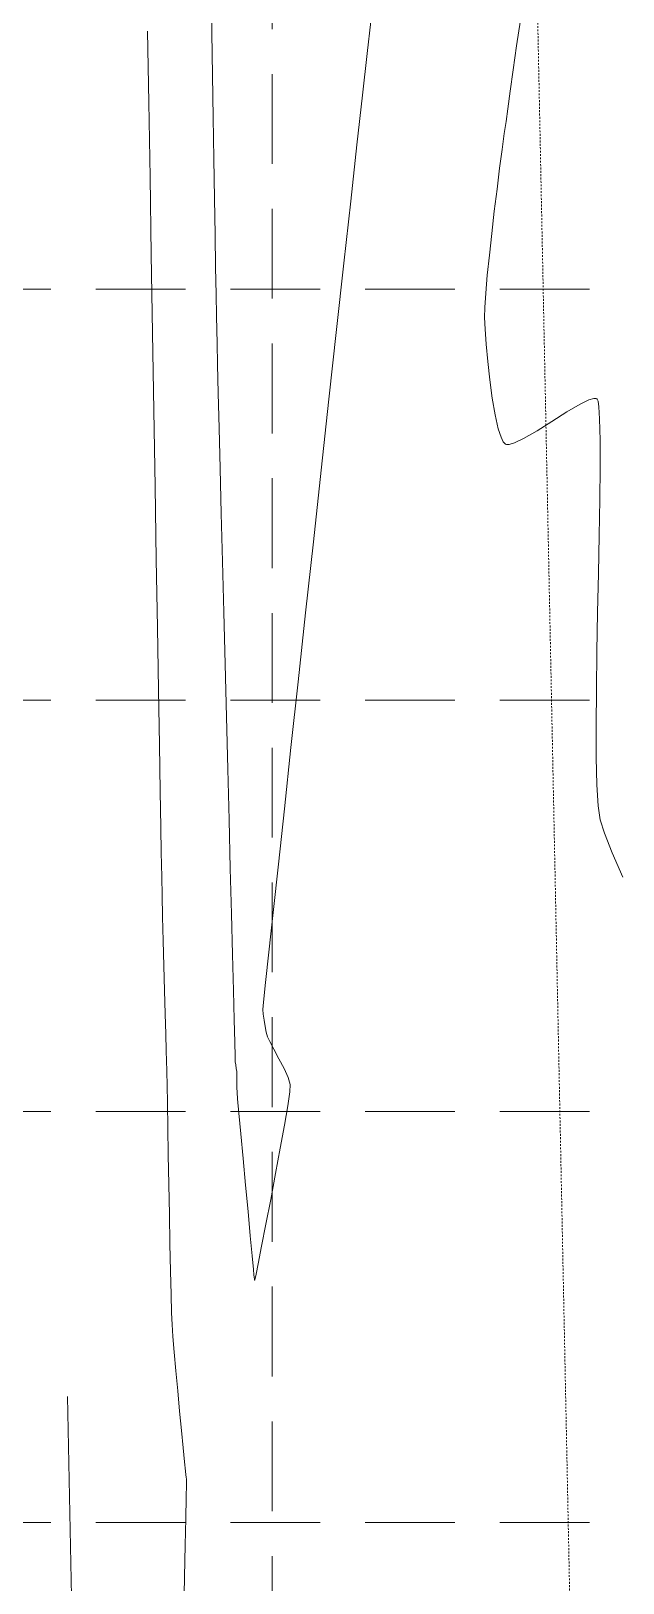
# Model space of a CAD drawing. Extents: x 2140663 to 2528301, y 336313 to 7007653.
# Drawn here: x 2527377.6 to 2527417.2, y 7006522.2 to 7006625.9 of the extents above; entities that cross this region are included whole.
import ezdxf

# ---------------------------------------------------------------- set-up
doc = ezdxf.new("R2010")
doc.units = 0
doc.header["$MEASUREMENT"] = 0
doc.linetypes.add('HIDDEN', pattern=[0.375, 0.25, -0.125])
doc.linetypes.add('xdrc002pt$0$HIDDEN2', pattern=[0.1875, 0.125, -0.0625])
for name, color, linetype in [('1 EXISTING CONTOURS', 43, 'Continuous'), ('GRID', 254, 'HIDDEN'), ('xdrc002bs$0$v-rail-road-exist-demo', 14, 'xdrc002bs$0$TRACKS'), ('xdrc002pt$0$V-ESMT-ACCS-N', 2, 'xdrc002pt$0$HIDDEN2')]:
    doc.layers.add(name, color=color, linetype=linetype)
doc.linetypes.add('xdrc002bs$0$TRACKS', pattern='A,0.15,[130,ltypeshp.shx,S=0.25,R=0,X=0,Y=0],0.15', length=0.3)

msp = doc.modelspace()

# ---------------------------------------------------------------- linework, layer by layer
at = {"layer": '1 EXISTING CONTOURS', "color": 43, "lineweight": 0, "extrusion": (0.9998708381776675, 0.01607193086995839, 0), "elevation": 2639673.266381491}
msp.add_lwpolyline([(6965100.746143748, 601.0000000000007), (6965103.498286285, 601.0000000000007)], dxfattribs=at)
at = {"layer": '1 EXISTING CONTOURS', "color": 43, "lineweight": 0}
for points, elevation in [([(2527400.32377559, 7006626.533537193), (2527400.081818009, 7006624.385514432)], 601), ([(2527410.336069463, 7006626.621667086), (2527410.076980979, 7006624.909111766)], 602), ([(2527385.497713806, 7006621.126820608), (2527385.419726498, 7006625.890243788)], 602), ([(2527410.076980979, 7006624.909111766), (2527409.847595966, 7006623.297468553)], 602), ([(2527389.839876785, 7006617.344570032), (2527389.794934948, 7006620.111497841)], 601), ([(2527389.92317905, 7006612.275362391), (2527389.88297201, 7006614.709677801)], 601), ([(2527408.58385836, 7006613.855989319), (2527408.410632328, 7006612.364840688)], 602), ([(2527389.959456335, 7006610.110165049), (2527389.92317905, 7006612.275362391)], 601), ([(2527408.410632328, 7006612.364840688), (2527408.252151695, 7006610.916336211)], 602), ([(2527398.531791313, 7006610.377298144), (2527398.044803854, 7006605.943650736)], 601), ([(2527390.016055351, 7006606.861289553), (2527389.990762292, 7006608.282627022)], 601), ([(2527407.951403325, 7006607.429094505), (2527407.938125421, 7006606.753573449)], 602), ([(2527408.013915081, 7006608.388222437), (2527407.951403325, 7006607.429094505)], 602), ([(2527407.938125421, 7006606.753573449), (2527407.973522689, 7006605.981231211)], 602), ([(2527390.054214927, 7006605.034851984), (2527390.034293939, 7006605.914693891)], 601), ([(2527398.044803854, 7006605.943650736), (2527397.536451405, 7006601.306341185)], 601), ([(2527408.280040795, 7006602.589326981), (2527408.442329478, 7006601.375350135)], 602), ([(2527390.193323909, 7006599.352141789), (2527390.135378835, 7006601.68934267)], 601), ([(2527397.536451405, 7006601.306341185), (2527397.015947628, 7006596.549857082)], 601), ([(2527414.892905997, 7006601.252873172), (2527415.222849057, 7006601.349358261)], 602), ([(2527415.222849057, 7006601.349358261), (2527415.381155047, 7006601.346919646)], 602), ([(2527415.381155047, 7006601.346919646), (2527415.439631367, 7006601.323271729)], 602), ([(2527415.439631367, 7006601.323271729), (2527415.465931497, 7006601.293790529)], 602), ([(2527415.465931497, 7006601.293790529), (2527415.512594213, 7006601.16073769)], 602), ([(2527408.631346423, 7006600.257177438), (2527408.845093795, 7006599.317294011)], 602), ([(2527415.512594213, 7006601.16073769), (2527415.568585366, 7006600.785530219)], 602), ([(2527415.568585366, 7006600.785530219), (2527415.61945609, 7006599.984288333)], 602), ([(2527410.533821948, 7006598.66042223), (2527411.440951623, 7006599.188753226)], 602), ([(2527409.182083351, 7006598.458034854), (2527409.285782644, 7006598.338085306)], 602), ([(2527409.285782644, 7006598.338085306), (2527409.338788471, 7006598.302335447)], 602), ([(2527409.338788471, 7006598.302335447), (2527409.405879255, 7006598.27942956)], 602), ([(2527409.405879255, 7006598.27942956), (2527409.580088869, 7006598.278360847)], 602), ([(2527409.580088869, 7006598.278360847), (2527409.930574112, 7006598.376615394)], 602), ([(2527409.930574112, 7006598.376615394), (2527410.533821948, 7006598.66042223)], 602), ([(2527415.649865626, 7006598.556629111), (2527415.649950406, 7006596.730168018)], 602), ([(2527390.335695686, 7006593.670013889), (2527390.260645834, 7006596.657621108)], 601), ([(2527397.015947628, 7006596.549857082), (2527396.492506185, 7006591.758686026)], 601), ([(2527415.62671828, 7006594.584887412), (2527415.587177096, 7006592.200769654)], 602), ([(2527390.416824543, 7006590.453553394), (2527390.335695686, 7006593.670013889)], 601), ([(2527390.590723582, 7006583.591005631), (2527390.502383482, 7006587.072472888)], 601), ([(2527395.975340737, 7006587.017315608), (2527395.473664947, 7006582.410233426)], 601), ([(2527415.440777679, 7006584.415217039), (2527415.406078746, 7006581.875574251)], 602), ([(2527386.203480551, 7006578.203611151), (2527386.14255674, 7006581.87754081)], 602), ([(2527395.473664947, 7006582.410233426), (2527394.996692477, 7006578.021927074)], 601), ([(2527390.769151567, 7006576.583843914), (2527390.680195917, 7006580.073384886)], 601), ([(2527386.255075213, 7006575.1090587), (2527386.203480551, 7006578.203611151)], 602), ([(2527394.996692477, 7006578.021927074), (2527394.553636988, 7006573.936884144)], 601), ([(2527390.855941609, 7006573.186615978), (2527390.769151567, 7006576.583843914)], 601), ([(2527415.399879274, 7006577.359494949), (2527415.442394432, 7006575.543023153)], 602), ([(2527386.295854087, 7006572.685547927), (2527386.255075213, 7006575.1090587)], 602), ([(2527394.553636988, 7006573.936884144), (2527394.153712142, 7006570.239592236)], 601), ([(2527415.524663318, 7006574.127573072), (2527415.653693779, 7006573.193127064)], 602), ([(2527386.324330528, 7006571.02474331), (2527386.295854087, 7006572.685547927)], 602), ([(2527386.339017898, 7006570.218309321), (2527386.324330528, 7006571.02474331)], 602), ([(2527386.358412402, 7006569.35638685), (2527386.339017898, 7006570.218309321)], 602), ([(2527394.153712142, 7006570.239592236), (2527393.806131601, 7006567.014538939)], 601), ([(2527386.422928262, 7006566.717848544), (2527386.387166196, 7006568.160376376)], 602), ([(2527393.806131601, 7006567.014538939), (2527393.520109027, 7006564.346211852)], 601), ([(2527391.08682886, 7006564.191143016), (2527391.016429178, 7006566.926032268)], 601), ([(2527393.520109027, 7006564.346211852), (2527393.304858083, 7006562.319098569)], 601), ([(2527386.624576963, 7006558.872421418), (2527386.58903884, 7006560.233976437)], 602), ([(2527393.123525728, 7006560.526463791), (2527393.147565214, 7006560.218454498)], 601), ([(2527393.147565214, 7006560.218454498), (2527393.199630843, 7006559.821751801)], 601), ([(2527393.199630843, 7006559.821751801), (2527393.269853723, 7006559.396973592)], 601), ([(2527386.65301724, 7006557.789772884), (2527386.624576963, 7006558.872421418)], 602), ([(2527393.269853723, 7006559.396973592), (2527393.348364959, 7006559.004737758)], 601), ([(2527393.425295661, 7006558.705662191), (2527393.573259488, 7006558.385701007)], 601), ([(2527391.264325369, 7006557.386379492), (2527391.23886442, 7006558.338884826)], 601), ([(2527386.679200169, 7006556.811477833), (2527386.672008648, 7006557.073601476)], 602), ([(2527386.70551896, 7006556.632622651), (2527386.69238048, 7006556.72205072)], 602), ([(2527386.71046112, 7006556.3309958), (2527386.70551896, 7006556.632622651)], 602), ([(2527391.342887326, 7006556.589415635), (2527391.302166247, 7006556.838679594)], 601), ([(2527394.194249062, 7006557.238536072), (2527394.534963453, 7006556.5787171)], 601), ([(2527391.382641395, 7006555.743123954), (2527391.377490411, 7006556.149518019)], 601), ([(2527391.388827319, 7006555.305192561), (2527391.382641395, 7006555.743123954)], 601), ([(2527391.399047994, 7006554.972062355), (2527391.388827319, 7006555.305192561)], 601), ([(2527394.94605305, 7006555.505068103), (2527394.913563937, 7006555.033626977)], 601), ([(2527394.777274399, 7006554.095975106), (2527394.559584683, 7006552.799806625)], 601), ([(2527386.800798592, 7006550.814576821), (2527386.7699379, 7006552.646455011)], 602), ([(2527386.835252666, 7006548.842277408), (2527386.800798592, 7006550.814576821)], 602), ([(2527391.964730649, 7006548.796951639), (2527391.80002963, 7006550.573958584)], 601), ([(2527393.969605715, 7006549.562696388), (2527393.642116961, 7006547.83714291)], 601), ([(2527392.129182475, 7006547.02700895), (2527391.964730649, 7006548.796951639)], 601), ([(2527393.642116961, 7006547.83714291), (2527393.322829025, 7006546.183849375)], 601), ([(2527386.910322958, 7006544.863841491), (2527386.872145621, 7006546.826413415)], 602), ([(2527392.405275682, 7006544.064429661), (2527392.280369392, 7006545.403158847)], 601), ([(2527386.948630176, 7006543.051418279), (2527386.910322958, 7006544.863841491)], 602), ([(2527392.524183506, 7006542.79844735), (2527392.490885626, 7006543.149849718)], 601), ([(2527392.575690444, 7006542.447157436), (2527392.569052511, 7006542.45497377)], 601), ([(2527392.579287522, 7006542.459207674), (2527392.575690444, 7006542.447157436)], 601), ([(2527392.600189116, 7006542.553149612), (2527392.579287522, 7006542.459207674)], 601), ([(2527392.663122077, 7006542.855742882), (2527392.600189116, 7006542.553149612)], 601), ([(2527387.021016254, 7006540.264444572), (2527386.985912775, 7006541.486000425)], 602), ([(2527387.194340966, 7006537.633019115), (2527387.107485686, 7006538.690462504)], 602), ([(2527387.304472359, 7006536.392771595), (2527387.194340966, 7006537.633019115)], 602), ([(2527387.429000274, 7006535.051214336), (2527387.304472359, 7006536.392771595)], 602), ([(2527387.971576672, 7006526.53142456), (2527387.999794696, 7006527.921517551)], 602), ([(2527387.844322021, 7006520.263271839), (2527387.891975363, 7006522.61820246)], 602)]:
    msp.add_lwpolyline(points, dxfattribs=dict(at, elevation=elevation))
at = {"layer": '1 EXISTING CONTOURS', "color": 43, "lineweight": 0, "extrusion": (0.999870295954275, 0.01610562846680448, 0), "elevation": 2639908.00242203}
msp.add_lwpolyline([(6965008.954286313, 601.0000000000007), (6965011.780028048, 601.0000000000007)], dxfattribs=at)
at = {"layer": '1 EXISTING CONTOURS', "color": 43, "lineweight": 0, "extrusion": (0.9938382353501031, -0.1108402542228822, 0), "elevation": 1735210.809203051}
msp.add_lwpolyline([(7243588.882652305, 601), (7243586.091329951, 601)], dxfattribs=at)
at = {"layer": '1 EXISTING CONTOURS', "color": 43, "lineweight": 0, "extrusion": (0.9907311618238531, -0.1358372739389246, 0), "elevation": 1552223.086468713}
msp.add_lwpolyline([(7284996.503786927, 602.0000000000007), (7284995.057143051, 602.0000000000007)], dxfattribs=at)
at = {"layer": '1 EXISTING CONTOURS', "color": 43, "lineweight": 0, "extrusion": (0.9998694113564776, 0.0161604527675153, 0), "elevation": 2640289.899901758}
msp.add_lwpolyline([(6964861.363075657, 601), (6964864.193867467, 601)], dxfattribs=at)
at = {"layer": '1 EXISTING CONTOURS', "color": 43, "lineweight": 0, "extrusion": (0.999865907220847, 0.01637582295436848, 0), "elevation": 2641785.780649579}
msp.add_lwpolyline([(6964288.562375238, 602.0000000000007), (6964293.572073243, 602.0000000000007)], dxfattribs=at)
at = {"layer": '1 EXISTING CONTOURS', "color": 43, "lineweight": 0, "extrusion": (0.9939101750812513, -0.1101933022917299, 0), "elevation": 1739925.577045529}
msp.add_lwpolyline([(7242455.03964137, 601.0000000000007), (7242451.703589994, 601.0000000000007)], dxfattribs=at)
at = {"layer": '1 EXISTING CONTOURS', "color": 43, "lineweight": 0, "extrusion": (0.9908399938018013, -0.1350411295970471, 0), "elevation": 1558076.431813011}
msp.add_lwpolyline([(7283745.41876595, 602), (7283744.230550702, 602)], dxfattribs=at)
at = {"layer": '1 EXISTING CONTOURS', "color": 43, "lineweight": 0, "extrusion": (0.9898387303193995, -0.1421945426508317, 0), "elevation": 1505424.577100363}
msp.add_lwpolyline([(7294808.361164398, 602), (7294807.508569686, 602)], dxfattribs=at)
at = {"layer": '1 EXISTING CONTOURS', "color": 43, "lineweight": 0, "extrusion": (0.9906371205161467, -0.1365214102457102, 0), "elevation": 1547191.910846293}
msp.add_lwpolyline([(7286062.387850522, 602), (7286061.318520079, 602)], dxfattribs=at)
at = {"layer": '1 EXISTING CONTOURS', "color": 43, "lineweight": 0, "extrusion": (0.9893835526188837, -0.1453278562672582, 0), "elevation": 1482320.219356236}
msp.add_lwpolyline([(7299537.417652585, 602.0000000000007), (7299536.608300966, 602.0000000000007)], dxfattribs=at)
at = {"layer": '1 EXISTING CONTOURS', "color": 43, "lineweight": 0, "extrusion": (0.9939584025336923, -0.1097574326989781, 0), "elevation": 1743101.438943218}
msp.add_lwpolyline([(7241687.998391321, 601.0000000000007), (7241684.202598333, 601.0000000000007)], dxfattribs=at)
at = {"layer": '1 EXISTING CONTOURS', "color": 43, "lineweight": 0, "extrusion": (0.991428683927233, -0.1306490133384658, 0), "elevation": 1590338.157192266}
msp.add_lwpolyline([(7276765.551534625, 602), (7276764.283024826, 602)], dxfattribs=at)
at = {"layer": '1 EXISTING CONTOURS', "color": 43, "lineweight": 0, "extrusion": (0.9998662741199286, 0.0163534056860347, 0), "elevation": 2641633.918368726}
msp.add_lwpolyline([(6964346.311876408, 601.0000000000007), (6964348.947121037, 601.0000000000007)], dxfattribs=at)
at = {"layer": '1 EXISTING CONTOURS', "color": 43, "lineweight": 0, "extrusion": (0.9998657715659356, 0.01638410360246743, 0), "elevation": 2641843.457119749}
msp.add_lwpolyline([(6964261.519844815, 602.0000000000007), (6964266.683502749, 602.0000000000007)], dxfattribs=at)
at = {"layer": '1 EXISTING CONTOURS', "color": 43, "lineweight": 0, "extrusion": (0.9920677268045495, -0.1257045163582194, 0), "elevation": 1626597.47511325}
msp.add_lwpolyline([(7268745.045665223, 602), (7268743.638790614, 602)], dxfattribs=at)
at = {"layer": '1 EXISTING CONTOURS', "color": 43, "lineweight": 0, "extrusion": (0.9926743569979718, -0.1208206147917789, 0), "elevation": 1662350.297163525}
msp.add_lwpolyline([(7260650.447585544, 602.0000000000007), (7260648.963159065, 602.0000000000007)], dxfattribs=at)
at = {"layer": '1 EXISTING CONTOURS', "color": 43, "lineweight": 0, "extrusion": (0.9939938213946085, -0.1094362052948811, 0), "elevation": 1745441.673131125}
msp.add_lwpolyline([(7241120.499087513, 601.0000000000007), (7241116.328540797, 601.0000000000007)], dxfattribs=at)
at = {"layer": '1 EXISTING CONTOURS', "color": 43, "lineweight": 0, "extrusion": (0.9998655931573087, 0.01639498765426812, 0), "elevation": 2641919.266528923}
msp.add_lwpolyline([(6964227.535667142, 602.0000000000003), (6964232.761608483, 602.0000000000003)], dxfattribs=at)
at = {"layer": '1 EXISTING CONTOURS', "color": 43, "lineweight": 0, "extrusion": (0.9949967575914611, -0.09990721887070703, 0), "elevation": 1814752.005640552}
msp.add_lwpolyline([(7224061.472882817, 602.0000000000007), (7224060.120496858, 602.0000000000007)], dxfattribs=at)
at = {"layer": '1 EXISTING CONTOURS', "color": 43, "lineweight": 0, "extrusion": (0.9998533116656354, 0.01712761370599218, 0), "elevation": 2647025.732188297}
msp.add_lwpolyline([(6962292.335482329, 601), (6962294.163288476, 601)], dxfattribs=at)
at = {"layer": '1 EXISTING CONTOURS', "color": 43, "lineweight": 0, "extrusion": (0.9962188958215749, -0.08687871780846089, 0), "elevation": 1909126.467958309}
msp.add_lwpolyline([(7199694.826579145, 602), (7199693.639596912, 602)], dxfattribs=at)
at = {"layer": '1 EXISTING CONTOURS', "color": 43, "lineweight": 0, "extrusion": (0.9998144322415135, 0.01926398405264117, 0), "elevation": 2661896.17679426}
msp.add_lwpolyline([(6956618.113224262, 601.0000000000007), (6956619.059995615, 601.0000000000007)], dxfattribs=at)
at = {"layer": '1 EXISTING CONTOURS', "color": 43, "lineweight": 0, "extrusion": (0.9998653639852727, 0.0164089579985529, 0), "elevation": 2642016.572017093}
msp.add_lwpolyline([(6964185.424951753, 602.0000000000007), (6964190.621499972, 602.0000000000007)], dxfattribs=at)
at = {"layer": '1 EXISTING CONTOURS', "color": 43, "lineweight": 0, "extrusion": (0.9975821534493456, 0.06949710151773461, 0), "elevation": 3008235.896044203}
msp.add_lwpolyline([(6814017.554615058, 602.0000000000007), (6814016.545697078, 602.0000000000007)], dxfattribs=at)
at = {"layer": '1 EXISTING CONTOURS', "color": 43, "lineweight": 0, "extrusion": (0.9997133317220825, 0.0239427311962003, 0), "elevation": 2694422.792607866}
msp.add_lwpolyline([(6944082.41248507, 601), (6944083.842756579, 601)], dxfattribs=at)
at = {"layer": '1 EXISTING CONTOURS', "color": 43, "lineweight": 0, "extrusion": (0.9960806936920117, 0.08844914727706935, 0), "elevation": 3137230.59267541}
msp.add_lwpolyline([(6755596.857396385, 602), (6755595.694709674, 602)], dxfattribs=at)
at = {"layer": '1 EXISTING CONTOURS', "color": 43, "lineweight": 0, "extrusion": (0.9997001898083229, 0.02448531186657198, 0), "elevation": 2698191.225546309}
msp.add_lwpolyline([(6942617.103073937, 601), (6942619.019296257, 601)], dxfattribs=at)
at = {"layer": '1 EXISTING CONTOURS', "color": 43, "lineweight": 0, "extrusion": (0.9941304573535492, 0.1081879557160747, 0), "elevation": 3270603.560010346}
msp.add_lwpolyline([(6692043.136086774, 602.0000000000007), (6692041.901544702, 602.0000000000007)], dxfattribs=at)
at = {"layer": '1 EXISTING CONTOURS', "color": 43, "lineweight": 0, "extrusion": (0.98601166504968, 0.1666763222115183, 0), "elevation": 3659888.754927433}
msp.add_lwpolyline([(6487331.544554547, 602), (6487330.410518573, 602)], dxfattribs=at)
at = {"layer": '1 EXISTING CONTOURS', "color": 43, "lineweight": 0, "extrusion": (0.4359951042683897, -0.8999490369204225, 0), "elevation": -5203643.529846606}
msp.add_lwpolyline([(5329387.795831483, 602), (5329388.442582555, 602)], dxfattribs=at)
at = {"layer": '1 EXISTING CONTOURS', "color": 43, "lineweight": 0, "extrusion": (0.9998650706103266, 0.01642682481207728, 0), "elevation": 2642141.016170586}
msp.add_lwpolyline([(6964133.137580702, 602), (6964138.213059276, 602)], dxfattribs=at)
at = {"layer": '1 EXISTING CONTOURS', "color": 43, "lineweight": 0, "extrusion": (-0.5364764594317881, 0.8439152851296943, 0), "elevation": 4557079.40823599}
msp.add_lwpolyline([(-5891797.846631577, 602), (-5891799.01607709, 602)], dxfattribs=at)
at = {"layer": '1 EXISTING CONTOURS', "color": 43, "lineweight": 0, "extrusion": (0.5092034257259976, -0.8606461939896722, 0), "elevation": -4743236.433082946}
msp.add_lwpolyline([(5742993.689591691, 602.0000000000007), (5742994.724353018, 602.0000000000007)], dxfattribs=at)
at = {"layer": '1 EXISTING CONTOURS', "color": 43, "lineweight": 0, "extrusion": (0.9996880271951785, 0.02497695503083119, 0), "elevation": 2701605.233253917}
msp.add_lwpolyline([(6941284.277124065, 601), (6941286.972485625, 601)], dxfattribs=at)
at = {"layer": '1 EXISTING CONTOURS', "color": 43, "lineweight": 0, "extrusion": (0.9496358799110074, 0.3133555418141619, 0), "elevation": 4595674.847850913}
msp.add_lwpolyline([(5861740.53982209, 602.0000000000007), (5861739.941583884, 602.0000000000007)], dxfattribs=at)
at = {"layer": '1 EXISTING CONTOURS', "color": 43, "lineweight": 0, "extrusion": (-0.5346347710624009, 0.8450832276001307, 0), "elevation": 4569917.419818372}
msp.add_lwpolyline([(-5881844.571197981, 602), (-5881845.745561639, 602)], dxfattribs=at)
at = {"layer": '1 EXISTING CONTOURS', "color": 43, "lineweight": 0, "extrusion": (0.9997732262849816, 0.02129544560978314, 0), "elevation": 2676051.136901591}
msp.add_lwpolyline([(6951188.629722807, 602.0000000000007), (6951187.201739754, 602.0000000000007)], dxfattribs=at)
at = {"layer": '1 EXISTING CONTOURS', "color": 43, "lineweight": 0, "extrusion": (0.8895440675908567, 0.4568493754115391, 0), "elevation": 5449201.973609581}
msp.add_lwpolyline([(5078033.11339526, 602), (5078032.786091981, 602)], dxfattribs=at)
at = {"layer": '1 EXISTING CONTOURS', "color": 43, "lineweight": 0, "extrusion": (0.9999413670843472, -0.01082877617677978, 0), "elevation": 2451394.592449836}
msp.add_lwpolyline([(7033554.731351929, 602), (7033552.585945533, 602)], dxfattribs=at)
at = {"layer": '1 EXISTING CONTOURS', "color": 43, "lineweight": 0, "extrusion": (0.9998646914095161, 0.01644988974289631, 0), "elevation": 2642301.664423336}
msp.add_lwpolyline([(6964067.323960256, 602.0000000000007), (6964072.18669266, 602.0000000000007)], dxfattribs=at)
at = {"layer": '1 EXISTING CONTOURS', "color": 43, "lineweight": 0, "extrusion": (0.9998156002224758, -0.01920326929901382, 0), "elevation": 2392400.055405362}
msp.add_lwpolyline([(7053834.828877717, 602), (7053832.285436152, 602)], dxfattribs=at)
at = {"layer": '1 EXISTING CONTOURS', "color": 43, "lineweight": 0, "extrusion": (0.9941038708806998, -0.1084319782168015, 0), "elevation": 1752756.031498839}
msp.add_lwpolyline([(7239330.590411239, 601.0000000000007), (7239325.820919282, 601.0000000000007)], dxfattribs=at)
at = {"layer": '1 EXISTING CONTOURS', "color": 43, "lineweight": 0, "extrusion": (0.9998641910875664, 0.01648027247367662, 0), "elevation": 2642513.279272437}
msp.add_lwpolyline([(6963982.471211106, 602.0000000000007), (6963987.029520812, 602.0000000000007)], dxfattribs=at)
at = {"layer": '1 EXISTING CONTOURS', "color": 43, "lineweight": 0, "extrusion": (0.9996799769582803, 0.02529710791162232, 0), "elevation": 2703828.068451821}
msp.add_lwpolyline([(6940409.132892277, 601), (6940412.515055154, 601)], dxfattribs=at)
at = {"layer": '1 EXISTING CONTOURS', "color": 43, "lineweight": 0, "extrusion": (0.9998098565159942, -0.01950002085812446, 0), "elevation": 2390306.322267353}
msp.add_lwpolyline([(7054542.056143242, 602.0000000000007), (7054539.433799629, 602.0000000000007)], dxfattribs=at)
at = {"layer": '1 EXISTING CONTOURS', "color": 43, "lineweight": 0, "extrusion": (0.9998431604490733, -0.01771029370758303, 0), "elevation": 2402930.374194476}
msp.add_lwpolyline([(7050249.396587249, 602.0000000000007), (7050246.775441079, 602.0000000000007)], dxfattribs=at)
at = {"layer": '1 EXISTING CONTOURS', "color": 43, "lineweight": 0, "extrusion": (0.9998635092790296, 0.01652158625024178, 0), "elevation": 2642801.024609144}
msp.add_lwpolyline([(6963869.115986889, 602.0000000000007), (6963873.278197383, 602.0000000000007)], dxfattribs=at)
at = {"layer": '1 EXISTING CONTOURS', "color": 43, "lineweight": 0, "extrusion": (0.9996766753173061, 0.02542724575209469, 0), "elevation": 2704731.545813886}
msp.add_lwpolyline([(6940050.089168994, 601), (6940053.607927438, 601)], dxfattribs=at)
at = {"layer": '1 EXISTING CONTOURS', "color": 43, "lineweight": 0, "extrusion": (0.9999774645605183, -0.00671344703693819, 0), "elevation": 2480320.13333018}
msp.add_lwpolyline([(7023391.648641475, 602.0000000000007), (7023389.270019721, 602.0000000000007)], dxfattribs=at)
at = {"layer": '1 EXISTING CONTOURS', "color": 43, "lineweight": 0, "extrusion": (0.9999895558886603, 0.004570351583858527, 0), "elevation": 2559411.525203832}
msp.add_lwpolyline([(6994955.142578467, 602.0000000000007), (6994953.00504499, 602.0000000000007)], dxfattribs=at)
at = {"layer": '1 EXISTING CONTOURS', "color": 43, "lineweight": 0, "extrusion": (0.9983151801208916, 0.0580241427355189, 0), "elevation": 2929707.742009893}
msp.add_lwpolyline([(6848119.610882343, 602.0000000000007), (6848118.193043459, 602.0000000000007)], dxfattribs=at)
at = {"layer": '1 EXISTING CONTOURS', "color": 43, "lineweight": 0, "extrusion": (0.9996723699963059, 0.02559595018687819, 0), "elevation": 2705902.705131482}
msp.add_lwpolyline([(6939583.410821786, 601.0000000000007), (6939586.652565516, 601.0000000000007)], dxfattribs=at)
at = {"layer": '1 EXISTING CONTOURS', "color": 43, "lineweight": 0, "extrusion": (0.9526577339020983, 0.3040448026796693, 0), "elevation": 4538074.233241584}
msp.add_lwpolyline([(5906418.546866787, 602.0000000000007), (5906417.608659502, 602.0000000000007)], dxfattribs=at)
at = {"layer": '1 EXISTING CONTOURS', "color": 43, "lineweight": 0, "extrusion": (0.928267093291867, 0.3719142421465846, 0), "elevation": 4951961.073942458}
msp.add_lwpolyline([(5563988.518720441, 602), (5563987.117078232, 602)], dxfattribs=at)
at = {"layer": '1 EXISTING CONTOURS', "color": 43, "lineweight": 0, "extrusion": (0.9156619700454921, 0.4019491965564906, 0), "elevation": 5130544.718468054}
msp.add_lwpolyline([(5399757.58795276, 602), (5399755.797066541, 602)], dxfattribs=at)
at = {"layer": '1 EXISTING CONTOURS', "color": 43, "lineweight": 0, "extrusion": (0.9997111301862153, 0.02403447902077961, 0), "elevation": 2695055.516989403}
msp.add_lwpolyline([(6943799.759236868, 602.0000000000007), (6943800.955592934, 602.0000000000007)], dxfattribs=at)
at = {"layer": '1 EXISTING CONTOURS', "color": 43, "lineweight": 0, "extrusion": (0.9996707632592705, 0.02565862593023731, 0), "elevation": 2706337.786258616}
msp.add_lwpolyline([(6939410.726103841, 601.0000000000007), (6939413.747000508, 601.0000000000007)], dxfattribs=at)
at = {"layer": '1 EXISTING CONTOURS', "color": 43, "lineweight": 0, "extrusion": (0.9996816532307315, 0.02523077870125007, 0), "elevation": 2703362.971939411}
msp.add_lwpolyline([(6940566.67045627, 602), (6940568.272440806, 602)], dxfattribs=at)
at = {"layer": '1 EXISTING CONTOURS', "color": 43, "lineweight": 0, "extrusion": (0.9996739992855952, 0.025532237511505, 0), "elevation": 2705455.818246039}
msp.add_lwpolyline([(6939749.466278824, 602), (6939751.139674979, 602)], dxfattribs=at)
at = {"layer": '1 EXISTING CONTOURS', "color": 43, "lineweight": 0, "extrusion": (0.9996663861076275, 0.02582859822978928, 0), "elevation": 2707517.645515097}
msp.add_lwpolyline([(6938945.348600483, 601), (6938947.735039797, 601)], dxfattribs=at)
at = {"layer": '1 EXISTING CONTOURS', "color": 43, "lineweight": 0, "extrusion": (0.999668293904875, 0.02575465319737084, 0), "elevation": 2706999.768157648}
msp.add_lwpolyline([(6939145.703557869, 602.0000000000003), (6939147.360763641, 602.0000000000003)], dxfattribs=at)
at = {"layer": '1 EXISTING CONTOURS', "color": 43, "lineweight": 0, "extrusion": (0.9946418598525562, -0.1033807072380931, 0), "elevation": 1789507.809466759}
msp.add_lwpolyline([(7230303.883566093, 601.0000000000007), (7230302.575143496, 601.0000000000007)], dxfattribs=at)
at = {"layer": '1 EXISTING CONTOURS', "color": 43, "lineweight": 0, "extrusion": (0.9996636784368778, 0.02593318364665028, 0), "elevation": 2708238.98770963}
msp.add_lwpolyline([(6938660.596126813, 602.0000000000007), (6938662.149540121, 602.0000000000007)], dxfattribs=at)
at = {"layer": '1 EXISTING CONTOURS', "color": 43, "lineweight": 0, "extrusion": (0.999662804433915, 0.02596685254936196, 0), "elevation": 2708477.280659622}
msp.add_lwpolyline([(6938568.857809678, 601), (6938570.830638725, 601)], dxfattribs=at)
at = {"layer": '1 EXISTING CONTOURS', "color": 43, "lineweight": 0, "extrusion": (0.995631483980909, -0.093369952907631, 0), "elevation": 1862149.939778675}
msp.add_lwpolyline([(7211935.324866095, 601.0000000000007), (7211934.831487873, 601.0000000000007)], dxfattribs=at)
at = {"layer": '1 EXISTING CONTOURS', "color": 43, "lineweight": 0, "extrusion": (0.9996567044437571, 0.02620063473748198, 0), "elevation": 2710099.87248721}
msp.add_lwpolyline([(6937933.763854333, 601), (6937935.258818754, 601)], dxfattribs=at)
at = {"layer": '1 EXISTING CONTOURS', "color": 43, "lineweight": 0, "extrusion": (0.9684729696464364, 0.2491186606101853, 0), "elevation": 4193176.736302166}
msp.add_lwpolyline([(6156042.160541587, 601), (6156041.85173011, 601)], dxfattribs=at)
at = {"layer": '1 EXISTING CONTOURS', "color": 43, "lineweight": 0, "extrusion": (0.9996485840900572, 0.02650864626389251, 0), "elevation": 2712232.851113404}
msp.add_lwpolyline([(6937097.25871154, 602.0000000000007), (6937097.97513471, 602.0000000000007)], dxfattribs=at)
at = {"layer": '1 EXISTING CONTOURS', "color": 43, "lineweight": 0, "extrusion": (0.880458548495509, 0.4741231320882602, 0), "elevation": 5547236.683976754}
msp.add_lwpolyline([(4970688.469249818, 601.0000000000003), (4970687.882124501, 601.0000000000003)], dxfattribs=at)
at = {"layer": '1 EXISTING CONTOURS', "color": 43, "lineweight": 0, "extrusion": (0.8785624706820705, 0.4776274543082886, 0), "elevation": 5566997.784994276}
msp.add_lwpolyline([(4948546.100767944, 601.0000000000003), (4948545.383430867, 601.0000000000003)], dxfattribs=at)
at = {"layer": '1 EXISTING CONTOURS', "color": 43, "lineweight": 0, "extrusion": (0.9893124807764474, 0.1458108890993796, 0), "elevation": 3522007.463687764}
msp.add_lwpolyline([(6563153.511678955, 602.0000000000007), (6563153.602072146, 602.0000000000007)], dxfattribs=at)
at = {"layer": '1 EXISTING CONTOURS', "color": 43, "lineweight": 0, "extrusion": (0.9995746901327618, 0.02916228464975929, 0), "elevation": 2730643.560798753}
msp.add_lwpolyline([(6929872.578442565, 601.0000000000003), (6929872.924916124, 601.0000000000003)], dxfattribs=at)
at = {"layer": '1 EXISTING CONTOURS', "color": 43, "lineweight": 0, "extrusion": (0.9906469244936994, 0.1364502509751264, 0), "elevation": 3459798.859592439}
msp.add_lwpolyline([(6596160.806035301, 601.0000000000003), (6596161.009310247, 601.0000000000003)], dxfattribs=at)
at = {"layer": '1 EXISTING CONTOURS', "color": 43, "lineweight": 0, "extrusion": (0.9998742906995053, 0.0158556866190375, 0), "elevation": 2638162.755908571}
msp.add_lwpolyline([(6965601.260475422, 602), (6965602.09005436, 602)], dxfattribs=at)
at = {"layer": '1 EXISTING CONTOURS', "color": 43, "lineweight": 0, "extrusion": (0.9908127681616008, 0.135240742559134, 0), "elevation": 3451743.528609021}
msp.add_lwpolyline([(6600379.244443534, 601), (6600379.447690202, 601)], dxfattribs=at)
at = {"layer": '1 EXISTING CONTOURS', "color": 43, "lineweight": 0, "extrusion": (0.9995552754088216, 0.02982031861659023, 0), "elevation": 2735205.121176966}
msp.add_lwpolyline([(6928072.54555327, 601.0000000000007), (6928072.784177613, 601.0000000000007)], dxfattribs=at)
at = {"layer": '1 EXISTING CONTOURS', "color": 43, "lineweight": 0, "extrusion": (0.9118768989645998, 0.4104637878482162, 0), "elevation": 5180610.444075612}
msp.add_lwpolyline([(5351713.151212586, 601.0000000000003), (5351712.486956126, 601.0000000000003)], dxfattribs=at)
at = {"layer": '1 EXISTING CONTOURS', "color": 43, "lineweight": 0, "extrusion": (0.9589148149100071, 0.2836941623405516, 0), "elevation": 4411275.351801824}
msp.add_lwpolyline([(6001683.171152332, 601.0000000000003), (6001682.683174808, 601.0000000000003)], dxfattribs=at)
at = {"layer": '1 EXISTING CONTOURS', "color": 43, "lineweight": 0, "extrusion": (0.9998714787081188, 0.01603203249872965, 0), "elevation": 2639391.226112403}
msp.add_lwpolyline([(6965134.603238779, 602.0000000000007), (6965135.863866608, 602.0000000000007)], dxfattribs=at)
at = {"layer": '1 EXISTING CONTOURS', "color": 43, "lineweight": 0, "extrusion": (0.9963526049086763, 0.08533162773377549, 0), "elevation": 3116053.744637512}
msp.add_lwpolyline([(6765332.459349235, 601.0000000000003), (6765332.875849057, 601.0000000000003)], dxfattribs=at)
at = {"layer": '1 EXISTING CONTOURS', "color": 43, "lineweight": 0, "extrusion": (0.9959196900283109, 0.09024395278307226, 0), "elevation": 3149378.07273699}
msp.add_lwpolyline([(6749882.88138848, 601.0000000000007), (6749883.849367877, 601.0000000000007)], dxfattribs=at)
at = {"layer": '1 EXISTING CONTOURS', "color": 43, "lineweight": 0, "extrusion": (0.9896008945514727, -0.1438404306963974, 0), "elevation": 1493286.373612799}
msp.add_lwpolyline([(7297234.701908301, 601.0000000000007), (7297233.754403226, 601.0000000000007)], dxfattribs=at)
at = {"layer": '1 EXISTING CONTOURS', "color": 43, "lineweight": 0, "extrusion": (0.999865944023133, 0.01637357574658242, 0), "elevation": 2641770.279114685}
msp.add_lwpolyline([(6964231.017477034, 602), (6964232.612291152, 602)], dxfattribs=at)
at = {"layer": '1 EXISTING CONTOURS', "color": 43, "lineweight": 0, "extrusion": (0.9958118751505234, 0.0914259772121606, 0), "elevation": 3157387.499839631}
msp.add_lwpolyline([(6746138.652318954, 601), (6746140.032148324, 601)], dxfattribs=at)
at = {"layer": '1 EXISTING CONTOURS', "color": 43, "lineweight": 0, "extrusion": (0.9843789477351612, -0.1760627367043263, 0), "elevation": 1254321.136278229}
msp.add_lwpolyline([(7342083.0752166, 601.0000000000007), (7342081.503676538, 601.0000000000007)], dxfattribs=at)
at = {"layer": '1 EXISTING CONTOURS', "color": 43, "lineweight": 0, "extrusion": (0.9957620027659799, 0.09196756954212001, 0), "elevation": 3161056.147732737}
msp.add_lwpolyline([(6744418.750876715, 601.0000000000007), (6744420.402920947, 601.0000000000007)], dxfattribs=at)
at = {"layer": '1 EXISTING CONTOURS', "color": 43, "lineweight": 0, "extrusion": (0.9832502965753938, -0.1822604024038137, 0), "elevation": 1208044.327418373}
msp.add_lwpolyline([(7349837.496335256, 601.0000000000003), (7349835.777424729, 601.0000000000003)], dxfattribs=at)
at = {"layer": '1 EXISTING CONTOURS', "color": 43, "lineweight": 0, "extrusion": (0.999832573052782, 0.01829824752956928, 0), "elevation": 2655171.247634409}
msp.add_lwpolyline([(6959126.991078223, 602), (6959129.007279781, 602)], dxfattribs=at)
at = {"layer": '1 EXISTING CONTOURS', "color": 43, "lineweight": 0, "extrusion": (0.9956937995197997, 0.09270306142639018, 0), "elevation": 3166037.031413839}
msp.add_lwpolyline([(6742076.812163553, 601.0000000000007), (6742078.443036522, 601.0000000000007)], dxfattribs=at)
at = {"layer": '1 EXISTING CONTOURS', "color": 43, "lineweight": 0, "extrusion": (0.9813392991664086, -0.1922841124783385, 0), "elevation": 1132982.87764293}
msp.add_lwpolyline([(7361776.70359968, 601.0000000000007), (7361775.202243877, 601.0000000000007)], dxfattribs=at)
at = {"layer": '1 EXISTING CONTOURS', "color": 43, "lineweight": 0, "extrusion": (0.9808110867825766, -0.1949605397109405, 0), "elevation": 1112895.370273832}
msp.add_lwpolyline([(7364838.642103978, 601.0000000000007), (7364837.433215487, 601.0000000000007)], dxfattribs=at)
at = {"layer": '1 EXISTING CONTOURS', "color": 43, "lineweight": 0, "extrusion": (0.9956475629332696, 0.09319833917533757, 0), "elevation": 3169390.359052453}
msp.add_lwpolyline([(6740498.82913991, 601.0000000000007), (6740499.747717906, 601.0000000000007)], dxfattribs=at)
at = {"layer": '1 EXISTING CONTOURS', "color": 43, "lineweight": 0, "extrusion": (0.9801503082075572, -0.1982558279613255, 0), "elevation": 1088136.742708808}
msp.add_lwpolyline([(7368536.147162206, 601.0000000000007), (7368535.464536489, 601.0000000000007)], dxfattribs=at)
at = {"layer": '1 EXISTING CONTOURS', "color": 43, "lineweight": 0, "extrusion": (0.999716510438428, 0.0238096357975642, 0), "elevation": 2693493.699066411}
msp.add_lwpolyline([(6944379.040972337, 602.0000000000007), (6944380.606834097, 602.0000000000007)], dxfattribs=at)
at = {"layer": '1 EXISTING CONTOURS', "color": 43, "lineweight": 0, "extrusion": (0.9950522042711041, 0.099353463830997, 0), "elevation": 3211011.798752981}
msp.add_lwpolyline([(6720770.496052028, 601.0000000000007), (6720770.654176668, 601.0000000000007)], dxfattribs=at)
at = {"layer": '1 EXISTING CONTOURS', "color": 43, "lineweight": 0, "extrusion": (0.9923108391405379, 0.1237707498733119, 0), "elevation": 3375164.048808401}
msp.add_lwpolyline([(6639850.804066323, 601.0000000000007), (6639850.937782079, 601.0000000000007)], dxfattribs=at)
at = {"layer": '1 EXISTING CONTOURS', "color": 43, "lineweight": 0, "extrusion": (0.9732802322400729, 0.2296205337741166, 0), "elevation": 4068707.244991351}
msp.add_lwpolyline([(6238988.037014229, 601.0000000000003), (6238988.091925147, 601.0000000000003)], dxfattribs=at)
at = {"layer": '1 EXISTING CONTOURS', "color": 43, "lineweight": 0, "extrusion": (0.9991733136594192, 0.04065328118191861, 0), "elevation": 2810136.516171519}
msp.add_lwpolyline([(6898000.696609074, 602.0000000000007), (6898001.478092321, 602.0000000000007)], dxfattribs=at)
at = {"layer": '1 EXISTING CONTOURS', "color": 43, "lineweight": 0, "extrusion": (0.9976303345587899, 0.06880200264612087, 0), "elevation": 3003461.939121866}
msp.add_lwpolyline([(6816046.243408211, 602), (6816047.038437024, 602)], dxfattribs=at)
at = {"layer": '1 EXISTING CONTOURS', "color": 43, "lineweight": 0, "extrusion": (0.9954684952963321, 0.09509192853474216, 0), "elevation": 3182199.491344008}
msp.add_lwpolyline([(6734449.392325496, 602), (6734450.759895245, 602)], dxfattribs=at)
at = {"layer": '1 EXISTING CONTOURS', "color": 43, "lineweight": 0, "extrusion": (0.9952833025774669, 0.09701106952554701, 0), "elevation": 3195177.963577953}
msp.add_lwpolyline([(6728300.114384577, 602), (6728301.420237437, 602)], dxfattribs=at)
at = {"layer": '1 EXISTING CONTOURS', "color": 43, "lineweight": 0, "extrusion": (0.9951399166519734, 0.09847104288014515, 0), "elevation": 3205044.922353299}
msp.add_lwpolyline([(6723604.395407074, 602), (6723605.557575415, 602)], dxfattribs=at)
at = {"layer": '1 EXISTING CONTOURS', "color": 43, "lineweight": 0, "extrusion": (0.9950231344699721, 0.0996441762952154, 0), "elevation": 3212969.364405136}
msp.add_lwpolyline([(6719820.257806972, 602.0000000000007), (6719821.194320136, 602.0000000000007)], dxfattribs=at)
at = {"layer": '1 EXISTING CONTOURS', "color": 43, "lineweight": 0, "extrusion": (0.9949187874381341, 0.1006807151476037, 0), "elevation": 3219968.179858373}
msp.add_lwpolyline([(6716468.782534312, 602), (6716469.411419842, 602)], dxfattribs=at)
at = {"layer": '1 EXISTING CONTOURS', "color": 43, "lineweight": 0, "extrusion": (0.9947721312180131, 0.1021195718360204, 0), "elevation": 3229678.914780876}
msp.add_lwpolyline([(6711804.443025633, 602), (6711804.682309982, 602)], dxfattribs=at)
at = {"layer": '1 EXISTING CONTOURS', "color": 43, "lineweight": 0, "extrusion": (0.9882175574004294, 0.1530557390153321, 0), "elevation": 3569998.718495586}
msp.add_lwpolyline([(6537144.02525497, 602.0000000000003), (6537144.171879549, 602.0000000000003)], dxfattribs=at)
at = {"layer": '1 EXISTING CONTOURS', "color": 43, "lineweight": 0, "extrusion": (0.9997999711158044, -0.02000044391599333, 0), "elevation": 2386748.780453015}
msp.add_lwpolyline([(7055675.295499174, 602.0000000000007), (7055676.195961247, 602.0000000000007)], dxfattribs=at)
at = {"layer": '1 EXISTING CONTOURS', "color": 43, "lineweight": 0, "extrusion": (0.9905623196021713, 0.1370630912549611, 0), "elevation": 3463871.887347592}
msp.add_lwpolyline([(6593992.150038017, 602), (6593992.296403591, 602)], dxfattribs=at)
at = {"layer": '1 EXISTING CONTOURS', "color": 43, "lineweight": 0, "extrusion": (0.9998346260260824, -0.01818572515144598, 0), "elevation": 2399551.246185269}
msp.add_lwpolyline([(7051332.508127724, 602), (7051332.834553385, 602)], dxfattribs=at)
at = {"layer": '1 EXISTING CONTOURS', "color": 43, "lineweight": 0, "extrusion": (0.9997928126529105, -0.0203551410602418, 0), "elevation": 2384245.492878302}
msp.add_lwpolyline([(7056518.410278684, 602.0000000000007), (7056520.206455604, 602.0000000000007)], dxfattribs=at)
at = {"layer": '1 EXISTING CONTOURS', "color": 43, "lineweight": 0, "extrusion": (0.9997934788597306, -0.02032239231876019, 0), "elevation": 2384476.631508632}
msp.add_lwpolyline([(7056438.191444434, 602.0000000000007), (7056440.309299137, 602.0000000000007)], dxfattribs=at)
at = {"layer": 'GRID', "color": 253, "linetype": 'HIDDEN', "lineweight": 0, "ltscale": 24}
for p, q in [((2527393.70391521, 7006032.011927022), (2527393.789998551, 7007623.565466588)), ((2527228.947377252, 7006608.636523809), (2528272.331315909, 7006608.636523809)), ((2527228.947377252, 7006581.179051737), (2528272.331315909, 7006581.179051737)), ((2527228.947377252, 7006553.721579668), (2528272.331315909, 7006553.721579668)), ((2527228.947377252, 7006526.2641076), (2528272.331315909, 7006526.2641076))]:
    msp.add_line(p, q, dxfattribs=at)
at = {"layer": 'xdrc002bs$0$v-rail-road-exist-demo', "color": 7, "lineweight": 0, "ltscale": 0.1}
msp.add_lwpolyline([(2527406.993449498, 7006362.756524464, -0.09478221637200092), (2527381.057631789, 7006484.5604538), (2527380.075487219, 7006534.679831288)], format="xyb", dxfattribs=at)
at = {"layer": 'xdrc002pt$0$V-ESMT-ACCS-N', "color": 7, "lineweight": 0}
msp.add_line((2527416.815658904, 7006364.025963987), (2527404.37454192, 7006976.802387302), dxfattribs=at)

doc.saveas('drawing.dxf')
